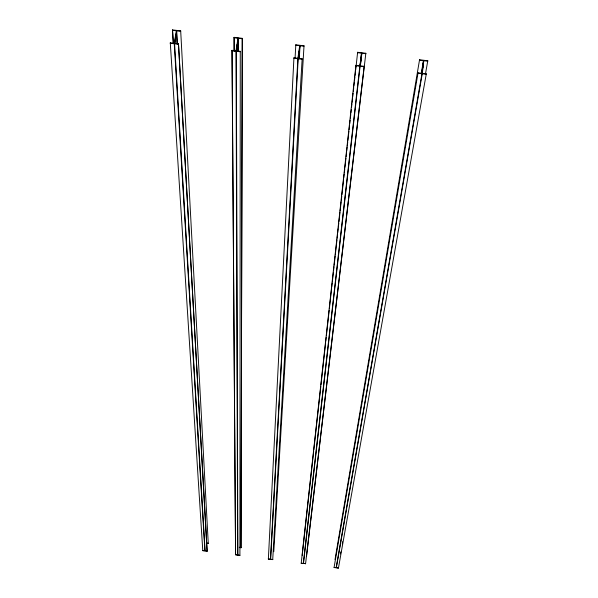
<?xml version="1.0" encoding="UTF-8"?>
<svg xmlns="http://www.w3.org/2000/svg" width="598" height="598" viewBox="0 0 598 598"><rect width="100%" height="100%" fill="white"/><g stroke="black" fill="none" stroke-linecap="round" stroke-linejoin="round"><path stroke-width="0.9" d="M232.054 50.322L235.59 554.623L237.683 554.892L236.001 50.8L232.054 50.322L231.994 50.74L235.552 554.869L239.91 555.43L240.269 51.316L236.322 50.837L238.303 38.279L242.235 38.75L240.987 547.753L239.596 547.574M240.987 547.753L242.302 38.339L234.11 37.345L234.11 50.823M268.36 559.093L293.939 57.812L297.886 58.29L270.483 559.115C262.746 558.435 278.317 560.438 270.655 559.137L298.215 58.335L300.017 45.74L303.956 46.218L304.016 45.799L295.808 44.805L295.748 45.224L299.695 45.702L298.963 58.746M295.068 58.275L295.808 44.805M298.589 58.529L298.955 52.011M299.284 58.783L300.017 45.74M272.718 559.653L302.162 58.813L298.215 58.335M304.016 45.799L273.779 551.715M360.863 59.501L303.492 563.353L305.593 563.622L301.198 563.316L355.93 65.324L359.891 65.802L361.513 53.177L357.567 52.699L357.626 52.28L365.841 53.274L306.565 555.923M313.658 451.408L302.207 555.37M313.83 449.838L320.82 386.435M320.984 384.88L321.432 380.866M321.597 379.319L325.626 342.811M325.783 341.271L326.239 337.242M326.396 335.702L327.42 326.426M327.562 325.17L329.199 310.325M329.363 308.8L331.613 288.386M331.755 287.115L332.226 282.817M332.368 281.546L333.392 272.269M333.549 270.752L334.005 266.701M334.162 265.183L335.186 255.907M335.336 254.628L336.973 239.776M337.13 238.281L337.586 234.207M337.743 232.712L338.199 228.638M338.356 227.143L338.812 223.069M338.969 221.574L339.38 217.866M339.529 216.573L339.993 212.297M340.142 211.004L341.166 201.72M341.323 200.233L341.779 196.151M341.936 194.664L343.566 179.819M343.775 177.965L344.179 174.25M344.336 172.949L344.792 168.688M344.949 167.38L345.352 163.665M345.509 162.193L345.965 158.096M346.122 156.624L346.578 152.527M346.735 151.055L347.146 147.347M347.296 146.032L347.759 141.778M347.909 140.463L348.933 131.179M349.09 129.714L349.546 125.61M349.748 123.756L350.159 120.041M350.361 118.187L350.772 114.472M350.929 113.015L351.332 109.299M351.542 107.446L351.945 103.731M352.102 102.408L352.558 98.169M352.715 96.839L353.126 93.124M353.328 91.27L353.739 87.555M353.889 86.105L354.352 81.986M354.502 80.536L354.913 76.828M355.07 75.49L355.526 71.259M355.683 69.921L357.626 52.28M359.891 65.802L303.321 563.331L301.198 563.316M360.041 66.161L361.513 53.177M360.355 66.199L361.842 53.215L365.789 53.693L365.841 53.274M338.431 568.1L336.36 567.584L422.33 73.367L426.299 73.846L338.431 568.1L334.065 567.539L336.188 567.562L422.009 73.322L423.459 60.667L419.497 60.189L419.549 59.77L427.779 60.764L427.734 61.183L423.78 60.704L421.545 73.584M422.33 73.367L423.78 60.704M426.299 73.846L426.247 74.264L417.987 73.262L418.039 72.844L422.009 73.322M305.556 563.877L364.175 66.318L360.213 65.84L361.842 53.215M335.022 559.586L419.549 59.77M364.175 66.318L364.122 66.744L355.877 65.743L355.93 65.324M239.91 555.43L237.855 554.914L236.322 50.837M302.162 58.813L302.102 59.232L293.88 58.23L293.939 57.812M297.886 58.29L299.695 45.702M202.782 550.661L204.905 550.683L174.227 43.318L170.288 42.839L202.782 550.661L207.132 551.221L178.488 43.833L174.549 43.355L176.702 30.827L180.626 31.305L180.693 30.887L172.523 29.9L173.256 43.362M206.871 543.373L208.298 543.305L206.564 543.081M236.001 50.8L237.982 38.242L234.042 37.764M240.269 51.316L240.202 51.734L231.994 50.74M242.235 38.75L242.302 38.339M207.132 551.221L178.488 43.833M334.065 567.539L418.039 72.844M170.288 42.839L170.221 43.258L178.413 44.245M174.227 43.318L176.38 30.79L172.456 30.311M421.231 73.547L423.459 60.667M421.777 73.449L422.891 67.006M340.494 553.957L340.853 551.864M342.288 543.844L342.639 541.751M425.455 74.055L427.779 60.764M239.282 547.282L241.024 547.506M207.17 550.975L205.077 550.706L174.549 43.355M172.523 29.9L173.323 42.951M175.468 37.061L175.849 43.587M176.702 30.827L177.449 43.871M176.38 30.79L177.135 43.833M180.693 30.887L208.261 543.552M234.11 37.345L234.184 51.346M237.152 44.529L237.167 51.062M238.303 38.279L238.318 51.361M237.982 38.242L237.997 51.316"/></g></svg>
